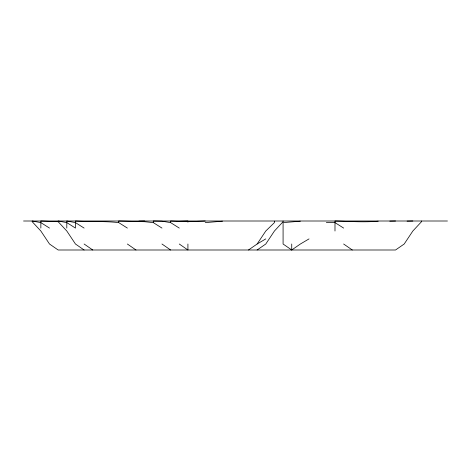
<?xml version="1.0" encoding="UTF-8"?>
<svg xmlns="http://www.w3.org/2000/svg" width="471" height="471" viewBox="0 0 471 471"><rect width="100%" height="100%" fill="white"/><g stroke="black" fill="none" stroke-linecap="round" stroke-linejoin="round"><path stroke-width="0.71" d="M248.476 249.995L257.125 244.007L265.779 231.014L274.428 222.612L274.428 221.193M257.125 249.995L265.779 244.007L274.428 231.014L283.083 221.711L283.083 221.005M300.38 221.193L283.083 222.612L283.083 244.007L291.732 249.995L300.38 244.007L309.035 238.903M257.125 244.007L265.779 238.903M205.221 222.612L222.524 221.193M176.384 221.364L187.917 221.005L187.917 222.076M378.242 221.193C363.836 222.447 349.4 221.364 334.987 221.005L334.987 231.014M138.898 221.129L144.662 221.005M205.221 221.005L187.917 221.711L170.62 221.005L170.62 222.612L179.268 228.082M389.776 221.129L395.546 221.005M407.079 221.129L412.843 221.005M23.55 221.005L447.45 221.005M326.338 222.612L334.987 222.612L343.636 228.082M84.109 249.995L75.454 244.007L66.805 231.014L58.157 221.711L40.853 221.005L40.853 228.082M161.965 228.082L153.316 222.612L144.662 221.711L118.71 221.005L118.71 222.612L127.364 228.082M118.71 222.612C104.356 220.987 89.867 221.929 75.454 221.005L75.454 228.082L66.805 222.612L58.157 221.005L58.157 221.711M170.62 222.612L161.965 221.193L153.316 221.005L153.316 222.612M84.109 228.082L75.454 222.612L66.805 221.005L66.805 228.082M49.502 228.082L40.853 222.612L32.199 221.005L32.199 221.711L40.853 231.014L49.502 244.007L58.157 249.995L395.546 249.995L404.195 244.007L412.843 231.014L421.498 221.711L421.498 221.005M343.636 244.007L352.29 249.995M179.268 244.007L187.917 249.995L187.917 244.007M161.965 244.007L170.62 249.995M127.364 244.007L136.013 249.995M84.109 244.007L92.758 249.995M291.732 244.007L291.732 249.995"/></g></svg>
